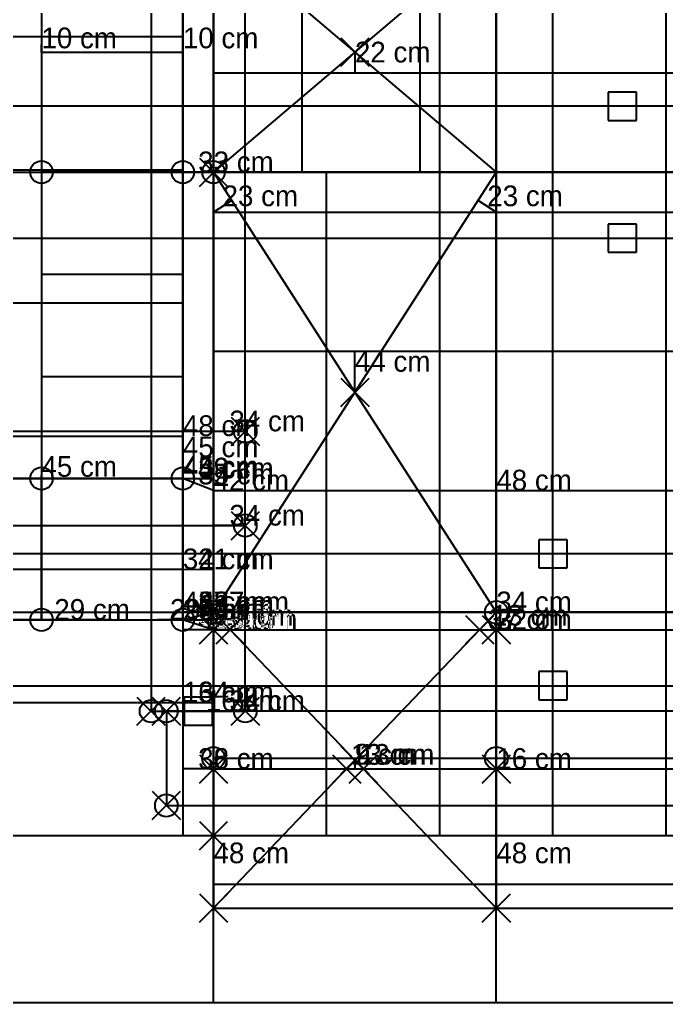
# Model space of a CAD drawing. Extents: x -6.3 to 19.6, y -1.9 to 18.7.
# Drawn here: x -2.06 to 4.8, y -1.77 to 8.66 of the extents above; entities that cross this region are included whole.
import ezdxf

# ---------------------------------------------------------------- set-up
doc = ezdxf.new("R2010")
doc.units = 0
for name, color, linetype in [('APOYOS', 5, 'CONTINUOUS'), ('AREAS', 251, 'CONTINUOUS'), ('CASI_UNIDAS', 6, 'CONTINUOUS'), ('EJES', 4, 'CONTINUOUS'), ('MECANISMO', 30, 'CONTINUOUS'), ('MODELO', 8, 'CONTINUOUS'), ('MUELLES', 2, 'CONTINUOUS'), ('PLANTAS', 3, 'CONTINUOUS'), ('SUELTOS', 1, 'CONTINUOUS')]:
    doc.layers.add(name, color=color, linetype=linetype)

msp = doc.modelspace()

# ---------------------------------------------------------------- linework, layer by layer
at = {"layer": 'APOYOS', "color": 5}
for p, q in [((4.4875, 7.89, -1), (4.1875, 7.89, -1)), ((4.1875, 7.89, -1), (4.1875, 7.59, -1)), ((4.4875, 7.59, -1), (4.4875, 7.89, -1)), ((4.1875, 7.59, -1), (4.4875, 7.59, -1)), ((4.4875, 6.49, -1), (4.1875, 6.49, -1)), ((4.1875, 6.49, -1), (4.1875, 6.19, -1)), ((4.4875, 6.19, -1), (4.4875, 6.49, -1)), ((4.1875, 6.19, -1), (4.4875, 6.19, -1)), ((3.75, 3.14, -1), (3.45, 3.14, -1)), ((3.45, 3.14, -1), (3.45, 2.84, -1)), ((3.75, 2.84, -1), (3.75, 3.14, -1)), ((3.45, 2.84, -1), (3.75, 2.84, -1)), ((3.75, 1.74, -1), (3.45, 1.74, -1)), ((3.45, 1.74, -1), (3.45, 1.44, -1)), ((3.75, 1.44, -1), (3.75, 1.74, -1)), ((-0.0125, 1.47, -1), (-0.3125, 1.47, -1)), ((-0.3125, 1.47, -1), (-0.3125, 1.17, -1)), ((-0.0125, 1.17, -1), (-0.0125, 1.47, -1)), ((3.45, 1.44, -1), (3.75, 1.44, -1)), ((-0.3125, 1.17, -1), (-0.0125, 1.17, -1))]:
    msp.add_line(p, q, dxfattribs=at)
at = {"layer": 'AREAS', "color": 251}
for p, q in [((-0.6625, 14.57, -1), (-0.6625, 1.32, -1)), ((0.3375, 1.32, -1), (0.3375, 14.57, -1)), ((-1.825, 9.59), (-1.825, 7.04, 0.1978)), ((-1.825, 9.59, 1.8897), (-1.825, 7.04, 2.0921)), ((-1.825, 9.59, 3.7897), (-1.825, 7.04, 3.9921)), ((-1.825, 9.59, 5.6897), (-1.825, 7.04, 5.8921)), ((-0.325, 7.04, 0.1978), (-0.325, 9.59)), ((-0.325, 7.04, 2.0921), (-0.325, 9.59, 1.8897)), ((-0.325, 7.04, 3.9921), (-0.325, 9.59, 3.7897)), ((-0.325, 7.04, 5.8921), (-0.325, 9.59, 5.6897)), ((0, 9.59, 6.9), (0, 7.04, 6.9)), ((2.19, 9.59, 3.45), (2.19, 7.04, 3.45)), ((3, 7.04, 6.9), (3, 9.59, 6.9)), ((3, 9.59, 6.9), (3, 7.04, 6.9)), ((13.975, 7.74, -1), (-5.3, 7.74, -1)), ((-0.325, 7.04, 0.1978), (-1.825, 7.04, 0.1978)), ((-1.825, 7.04, 0.1978), (-1.825, 3.79, 0.45)), ((-1.825, 7.04, 0.1978), (-0.325, 7.04, 0.1978)), ((-0.325, 7.04, 2.0921), (-1.825, 7.04, 2.0921)), ((-1.825, 7.04, 2.0921), (-1.825, 3.79, 2.35)), ((-1.825, 7.04, 2.0921), (-0.325, 7.04, 2.0921)), ((-0.325, 7.04, 3.9921), (-1.825, 7.04, 3.9921)), ((-1.825, 7.04, 3.9921), (-1.825, 3.79, 4.25)), ((-1.825, 7.04, 3.9921), (-0.325, 7.04, 3.9921)), ((-0.325, 7.04, 5.8921), (-1.825, 7.04, 5.8921)), ((-1.825, 7.04, 5.8921), (-1.825, 3.79, 6.15)), ((-1.825, 7.04, 5.8921), (-0.325, 7.04, 5.8921)), ((-0.325, 3.79, 0.45), (-0.325, 7.04, 0.1978)), ((-0.325, 3.79, 2.35), (-0.325, 7.04, 2.0921)), ((-0.325, 3.79, 4.25), (-0.325, 7.04, 3.9921)), ((-0.325, 3.79, 6.15), (-0.325, 7.04, 5.8921)), ((6, 7.04, 3.45), (0, 7.04, 3.45)), ((0, 7.04, 3.45), (0, 2.37, 3.45)), ((0, 7.04, 6.9), (3, 7.04, 6.9)), ((3, 7.04, 6.9), (0, 7.04, 6.9)), ((0, 7.04, 6.9), (0, 2.37, 6.9)), ((2.19, 7.04, 3.45), (6, 7.04, 3.45)), ((3, 2.37, 6.9), (3, 7.04, 6.9)), ((12, 7.04, 6.9), (3, 7.04, 6.9)), ((3, 7.04, 6.9), (3, 2.37, 6.9)), ((3, 7.04, 6.9), (12, 7.04, 6.9)), ((-5.3, 6.34, -1), (13.975, 6.34, -1)), ((0.3375, 4.29, -1), (-5.325, 4.29, -1)), ((0.3375, 3.29, -1), (0.3375, 4.29, -1)), ((-1.825, 3.79, 0.45), (-3.325, 3.79, 0.6)), ((-1.825, 3.79, 6.15), (-3.325, 3.79, 6.3)), ((-1.825, 3.79, 4.25), (-3.325, 3.79, 4.4)), ((-1.825, 3.79, 2.35), (-3.325, 3.79, 2.5)), ((-0.325, 3.79, 0.45), (-1.825, 3.79, 0.45)), ((-1.825, 3.79, 0.45), (-1.825, 2.29, 0.45)), ((-1.825, 3.79, 0.45), (-0.325, 3.79, 0.45)), ((-1.825, 2.29, 0.45), (-1.825, 3.79, 0.45)), ((-0.325, 3.79, 2.35), (-1.825, 3.79, 2.35)), ((-1.825, 3.79, 2.35), (-1.825, 2.29, 2.35)), ((-0.325, 3.79, 4.25), (-1.825, 3.79, 4.25)), ((-1.825, 3.79, 4.25), (-1.825, 2.29, 4.25)), ((-0.325, 3.79, 6.15), (-1.825, 3.79, 6.15)), ((-1.825, 3.79, 6.15), (-1.825, 2.29, 6.15)), ((-1.825, 2.29, 6.15), (-1.825, 3.79, 6.15)), ((-1.825, 2.29, 4.25), (-1.825, 3.79, 4.25)), ((-1.825, 2.29, 2.35), (-1.825, 3.79, 2.35)), ((-1.825, 3.79, 2.35), (-0.325, 3.79, 2.35)), ((-1.825, 3.79, 4.25), (-0.325, 3.79, 4.25)), ((-1.825, 3.79, 6.15), (-0.325, 3.79, 6.15)), ((-0.325, 2.29, 0.45), (-0.325, 3.79, 0.45)), ((-0.325, 2.29, 2.35), (-0.325, 3.79, 2.35)), ((-0.325, 2.29, 4.25), (-0.325, 3.79, 4.25)), ((-0.325, 2.29, 6.15), (-0.325, 3.79, 6.15)), ((-5.325, 3.29, -1), (0.3375, 3.29, -1)), ((12.5, 2.99, -1), (-5.3, 2.99, -1)), ((0, 2.37, 3.45), (6, 2.37, 3.45)), ((6, 2.37, 6.9), (0, 2.37, 6.9)), ((0, 2.37, 6.9), (0, 0, 6.9)), ((0, 2.37, 6.9), (3, 2.37, 6.9)), ((3, 2.37, 6.9), (12, 2.37, 6.9)), ((-3.325, 2.29, 0.6), (-1.825, 2.29, 0.45)), ((-3.325, 2.29, 6.3), (-1.825, 2.29, 6.15)), ((-3.325, 2.29, 4.4), (-1.825, 2.29, 4.25)), ((-3.325, 2.29, 2.5), (-1.825, 2.29, 2.35)), ((-1.825, 2.29, 0.45), (-0.325, 2.29, 0.45)), ((-1.825, 2.29, 2.35), (-0.325, 2.29, 2.35)), ((-1.825, 2.29, 4.25), (-0.325, 2.29, 4.25)), ((-1.825, 2.29, 6.15), (-0.325, 2.29, 6.15)), ((-5.3, 1.59, -1), (12.5, 1.59, -1)), ((-0.6625, 1.32, -1), (0.3375, 1.32, -1)), ((12.5, 1.32, -1), (-0.5, 1.32, -1)), ((-0.5, 1.32, -1), (-0.5, 0.32, -1)), ((-0.5, 0.32, -1), (12.5, 0.32, -1)), ((0, 0, 6.9), (6, 0, 6.9))]:
    msp.add_line(p, q, dxfattribs=at)
at = {"layer": 'CASI_UNIDAS', "color": 6}
for p, q in [((-0.325, 16.96, 12.8), (-0.325, 0, 12.8)), ((-0.325, 16.96, 12.8), (-0.325, 0, 12.8)), ((-0.325, 16.96, 12.8), (-0.325, 0, 12.8)), ((-0.325, 16.96, 12.8), (-0.325, 0, 12.8)), ((-0.325, 16.96, 12.8), (-0.325, 0, 12.8)), ((-0.325, 16.96, 12.8), (-0.325, 0, 12.8)), ((-0.325, 16.96, 12.8), (-0.325, 0, 12.8)), ((-0.325, 16.96, 12.8), (-0.325, 0, 12.8)), ((0, 16.96, 12.8), (0, 0, 12.7157)), ((0, 16.96, 12.8), (0, 0, 12.7157)), ((0, 16.96, 12.8), (0, 0, 12.7157)), ((0, 16.96, 12.8), (0, 0, 12.7157)), ((0, 16.96, 12.8), (0, 0, 12.7157)), ((0, 16.96, 12.8), (0, 0, 12.7157)), ((0, 16.96, 12.8), (0, 0, 12.7157)), ((0, 16.96, 12.8), (0, 0, 12.7157)), ((0, 16.96, 12.8), (0, 0, 12.7157)), ((3, 16.96, 12.8), (3, -0.77, 12.8)), ((3, 16.96, 12.8), (3, -0.77, 12.8)), ((3, 16.96, 12.8), (3, -0.77, 12.8)), ((3, 16.96, 12.8), (3, -0.77, 12.8)), ((3, 16.96, 12.8), (3, -0.77, 12.8)), ((-1.825, 8.4382, 1.9811), (-1.825, 7.04, 0.1978)), ((-1.825, 8.315, 1.9909), (-1.825, 8.3961, 1.9273)), ((-0.325, 8.4382, 1.9811), (-0.325, 7.04, 0.1978)), ((-0.325, 8.315, 1.9909), (-0.325, 8.3961, 1.9273)), ((1.5, 8.315, 11.8054), (1.5, 8.095, 11.83)), ((0, 8.095, 11.83), (3, 8.095, 11.83)), ((-0.325, 7.04, 0.1978), (0, 7.04, 0.1978)), ((-0.325, 7.04, 2.0921), (0, 7.04, 2.0921)), ((-0.325, 7.04, 3.9921), (0, 7.04, 3.9921)), ((-0.325, 7.04, 5.8921), (0, 7.04, 5.8921)), ((-0.325, 7.04, 10.86), (-0.325, 7.04, 11.9947)), ((0, 7.04, 11.9454), (-0.325, 7.04, 11.9454)), ((-0.325, 7.04, 10.86), (-0.325, 7.04, 11.9947)), ((0, 7.04, 11.9695), (-0.325, 7.04, 11.9695)), ((0, 7.04), (0, 7.04, 3.45)), ((0, 7.04), (0, 7.04, 3.45)), ((0, 7.04, 3.45), (0, 7.04, 6.9)), ((0, 7.04, 3.45), (0, 7.04, 6.9)), ((0, 2.37, 3.45), (0, 7.04, 3.45)), ((0, 2.37, 6.9), (0, 7.04, 6.9)), ((0, 2.37, 10.86), (0, 7.04, 10.86)), ((0, 2.37, -1), (0, 7.04, -1)), ((0, 2.37, -1), (0, 7.04, -1)), ((0, 2.37, -1), (0, 7.04, -1)), ((0, 7.04, 11.9695), (1.5, 4.705, 12.213)), ((3, 7.04, 11.9695), (1.5, 4.705, 12.213)), ((0, 6.6175, 11.9917), (0.1917, 6.7416, 12.0006)), ((3, 6.6175, 11.9917), (2.8083, 6.7416, 12.0006)), ((0, 5.14, 12.1533), (3, 5.14, 12.1533)), ((1.5, 4.705, 12.213), (1.5, 5.14, 12.1533)), ((-1.825, 4.8733, 0.3659), (-1.825, 3.79, 0.45)), ((-0.325, 4.8733, 0.3659), (-0.325, 3.79, 0.45)), ((0.3375, 4.29, -1), (0, 4.29, -1)), ((-0.325, 4.24, 12.315), (-0.325, 3.79, 12.315)), ((-0.325, 4.24, 12.315), (-0.325, 4.24, 12.8)), ((-1.825, 3.79), (-1.825, 3.8247, 0.4473)), ((-0.325, 3.79), (-0.325, 3.8247, 0.4473)), ((-0.325, 3.79, 11.9454), (-0.325, 3.79, 12.3665)), ((0, 3.6625, 12.315), (-0.325, 3.79, 12.315)), ((-0.325, 3.79, 11.9454), (-0.325, 3.79, 12.3665)), ((-0.325, 3.79, 3.45), (0, 3.79, 3.45)), ((-0.325, 3.79, 6.9), (0, 3.79, 6.9)), ((-0.325, 3.79, 10.86), (0, 3.79, 10.86)), ((-0.325, 3.79, -1), (0, 3.79, -1)), ((-0.325, 3.79, 12.3665), (0, 3.7882, 12.7346)), ((-0.325, 2.29, 0.45), (-0.325, 3.79, 0.45)), ((-0.325, 3.79, 12.3665), (-0.325, 3.79, 12.8)), ((-0.325, 2.29, 10.86), (-0.325, 3.79, 10.86)), ((-0.325, 2.29, -1), (-0.325, 3.79, -1)), ((0, 3.6625, 12.315), (0, 3.6604, 12.7339)), ((3, 3.6625, 12.315), (3, 3.6625, 12.8)), ((0.3375, 3.29, -1), (0, 3.29, -1)), ((-0.325, 2.8267, 12.4767), (0, 2.8254, 12.7298)), ((-0.325, 2.8267, 12.4767), (-0.325, 2.8267, 12.8)), ((-0.325, 2.29, 0.45), (0, 2.37, 0.45)), ((-0.325, 2.29, 2.35), (0, 2.37, 2.35)), ((-0.325, 2.29, 4.25), (0, 2.37, 4.25)), ((-0.325, 2.29, 6.15), (0, 2.37, 6.15)), ((-0.325, 2.29, 11.9454), (0, 2.37, 11.9454)), ((0, 2.37, 12.4564), (-0.325, 2.29, 12.4564)), ((-0.325, 2.37), (-0.325, 2.37, 0.45)), ((0, 2.37, 12.4564), (-0.325, 2.37, 12.8)), ((0, 2.37, 10.86), (-0.325, 2.37, 10.86)), ((0, 2.37, -1), (-0.325, 2.37, -1)), ((0, 2.37), (0, 2.37, 3.45)), ((0, 2.37), (0, 2.37, 3.45)), ((0, 2.37, 3.45), (0, 2.37, 6.9)), ((0, 2.37, 3.45), (0, 2.37, 6.9)), ((0, 2.37, 10.86), (0, 2.37, 12.4564)), ((0, 0, 6.9), (0, 2.37, 6.9)), ((0, 2.37, 12.4564), (0.1768, 2.185, 12.4767)), ((0, 2.37, 12.4564), (0, 2.3687, 12.7275)), ((0, 0.82, -1), (0, 2.37, -1)), ((0, 0.82, -1), (0, 2.37, -1)), ((0, 0.82, -1), (0, 2.37, -1)), ((3, 2.37, 12.4564), (2.8232, 2.185, 12.4767)), ((3, 2.37, 12.4564), (3, 2.37, 12.8)), ((-1.075, 2.29, 2.35), (-1.825, 2.29, 4.25)), ((-1.825, 2.29, 3.45), (-1.5518, 2.29, 3.5578)), ((-1.075, 2.29, 2.35), (-0.325, 2.29, 4.25)), ((-0.325, 2.29, 3.45), (-0.5982, 2.29, 3.5578)), ((-0.325, 2.29, 11.9454), (-0.325, 2.29, 12.5381)), ((-0.325, 2.29, 11.9454), (-0.325, 2.29, 12.5381)), ((0, 2.185, 12.4767), (-0.325, 2.29, 12.4767)), ((-0.325, 2.29, 6.9), (0, 2.29, 6.9)), ((-0.325, 2.29, 12.5381), (0, 2.2891, 12.7271)), ((-0.325, 2.29, 12.5381), (-0.325, 2.29, 12.8)), ((-0.325, 2.29, -1), (0, 2.29, -1)), ((0, 2.185, 12.4767), (0.0929, 2.2727, 12.4671)), ((3, 2.185, 12.4767), (2.9071, 2.2727, 12.4671)), ((0, 2.185, 12.4767), (-0.325, 2.185, 12.8)), ((0, 2.185, 12.4767), (0, 2.1838, 12.7266)), ((0.1768, 2.185, 12.4767), (0, 2.1838, 12.7266)), ((2.8232, 2.185, 12.4767), (3, 2.185, 12.8)), ((3, 2.185, 12.4767), (3, 2.185, 12.8)), ((-0.325, 1.4133, 12.6383), (0, 1.4129, 12.7228)), ((-0.325, 1.4133, 12.6383), (-0.325, 1.4133, 12.8)), ((-0.1625, 1.32, -1), (0, 1.32, -1)), ((0.3375, 1.32, -1), (0, 1.32, -1)), ((1.5, 0.8, 12.6282), (1.4116, 0.7075, 12.6383)), ((1.4116, 0.7075, 12.6383), (1.5046, 0.7952, 12.6287)), ((1.5884, 0.7075, 12.6383), (1.4954, 0.7952, 12.6287)), ((1.5, 0.8, 12.6282), (1.5, 0.7075, 12.6383)), ((1.5, 0.8, 12.6282), (1.5884, 0.7075, 12.6383)), ((0, 0.7075, 12.6383), (-0.325, 0.7075, 12.8)), ((0, 0.7075, 12.6383), (0, 0.7071, 12.7193)), ((1.4116, 0.7075, 12.6383), (1.5884, 0.7075, 12.6383)), ((3, 0.7075, 12.6383), (3, 0.7075, 12.8)), ((0, 0, 10.86), (0, -0.77, 12.8)), ((3, 0, 10.86), (3, -0.77, 12.8)), ((0, -0.5168, 10.86), (0, -0.0703, 11.0372)), ((3, -0.5168, 10.86), (3, -0.0703, 11.0372))]:
    msp.add_line(p, q, dxfattribs=at)
at = {"layer": 'EJES', "color": 4}
for p, q in [((0, -1.77, -1), (0, 17.96, -1)), ((3, -1.77, -1), (3, 17.96, -1)), ((-6.325, 7.04, -1), (14.975, 7.04, -1)), ((-6.325, 2.37, -1), (14.975, 2.37, -1)), ((-6.325, 0, -1), (14.975, 0, -1))]:
    msp.add_line(p, q, dxfattribs=at)
at = {"layer": 'MECANISMO', "color": 30}
for p, q in [((1.35, 8.165, 11.8054), (1.65, 8.465, 11.8054)), ((1.35, 8.465, 11.8054), (1.65, 8.165, 11.8054)), ((-0.15, 6.89, 11.9695), (0.15, 7.19, 11.9695)), ((-0.15, 7.19, 11.9695), (0.15, 6.89, 11.9695)), ((1.35, 4.555, 12.213), (1.65, 4.855, 12.213)), ((1.35, 4.855, 12.213), (1.65, 4.555, 12.213)), ((0.1875, 4.14, -1), (0.4875, 4.44, -1)), ((0.1875, 4.44, -1), (0.4875, 4.14, -1)), ((0.1875, 3.14, -1), (0.4875, 3.44, -1)), ((0.1875, 3.44, -1), (0.4875, 3.14, -1)), ((-0.15, 2.035, 12.4767), (0.15, 2.335, 12.4767)), ((-0.15, 2.335, 12.4767), (0.15, 2.035, 12.4767)), ((0.0268, 2.035, 12.4767), (0.3268, 2.335, 12.4767)), ((0.0268, 2.335, 12.4767), (0.3268, 2.035, 12.4767)), ((2.6732, 2.035, 12.4767), (2.9732, 2.335, 12.4767)), ((2.6732, 2.335, 12.4767), (2.9732, 2.035, 12.4767)), ((2.85, 2.035, 12.4767), (3.15, 2.335, 12.4767)), ((2.85, 2.335, 12.4767), (3.15, 2.035, 12.4767)), ((-0.8125, 1.17, -1), (-0.5125, 1.47, -1)), ((-0.8125, 1.47, -1), (-0.5125, 1.17, -1)), ((-0.65, 1.17, -1), (-0.35, 1.47, -1)), ((-0.65, 1.47, -1), (-0.35, 1.17, -1)), ((0.1875, 1.17, -1), (0.4875, 1.47, -1)), ((0.1875, 1.47, -1), (0.4875, 1.17, -1)), ((1.35, 0.65, 12.6282), (1.65, 0.95, 12.6282)), ((1.35, 0.95, 12.6282), (1.65, 0.65, 12.6282)), ((-0.15, 0.5575, 12.6383), (0.15, 0.8575, 12.6383)), ((-0.15, 0.8575, 12.6383), (0.15, 0.5575, 12.6383)), ((1.2616, 0.5575, 12.6383), (1.5616, 0.8575, 12.6383)), ((1.2616, 0.8575, 12.6383), (1.5616, 0.5575, 12.6383)), ((1.4384, 0.5575, 12.6383), (1.7384, 0.8575, 12.6383)), ((1.4384, 0.8575, 12.6383), (1.7384, 0.5575, 12.6383)), ((2.85, 0.5575, 12.6383), (3.15, 0.8575, 12.6383)), ((2.85, 0.8575, 12.6383), (3.15, 0.5575, 12.6383)), ((-0.65, 0.17, -1), (-0.35, 0.47, -1)), ((-0.65, 0.47, -1), (-0.35, 0.17, -1)), ((-0.15, -0.15, 12.7157), (0.15, 0.15, 12.7157)), ((-0.15, 0.15, 12.7157), (0.15, -0.15, 12.7157)), ((-0.15, -0.92, 12.8), (0.15, -0.62, 12.8)), ((-0.15, -0.62, 12.8), (0.15, -0.92, 12.8)), ((2.85, -0.92, 12.8), (3.15, -0.62, 12.8)), ((2.85, -0.62, 12.8), (3.15, -0.92, 12.8))]:
    msp.add_line(p, q, dxfattribs=at)
at = {"layer": 'MODELO', "color": 8}
for p, q in [((0, 16.96, 12.8), (0, 0, 12.7157)), ((3, 16.96, 12.8), (3, -0.77, 12.8)), ((-1.825, 9.59, 3.45), (-1.825, 8.4382, 1.9811)), ((-1.825, 9.59, 5.6897), (-1.825, 8.315, 5.7909)), ((-1.825, 9.59, 3.7897), (-1.825, 8.315, 3.8909)), ((-1.825, 9.59, 1.8897), (-1.825, 8.4382, 1.9811)), ((-0.325, 9.59, 3.45), (-0.325, 8.4382, 1.9811)), ((-0.325, 9.59, 1.8897), (-0.325, 8.4382, 1.9811)), ((-0.325, 9.59, 3.7897), (-0.325, 8.315, 3.8909)), ((-0.325, 9.59, 5.6897), (-0.325, 8.315, 5.7909)), ((-0.325, 7.04, 10.86), (-0.325, 9.59, 10.86)), ((-0.325, 7.04, -1), (-0.325, 9.59, -1)), ((0, 7.04, 3.45), (0, 9.59, 3.45)), ((0, 7.04, 6.9), (0, 9.59, 6.9)), ((0, 7.04, 10.86), (0, 9.59, 10.86)), ((0, 7.04, -1), (0, 9.59, -1)), ((0, 9.59, 11.6413), (1.5, 8.315, 11.8054)), ((0.94, 7.04, 6.9), (0.94, 9.59, 6.9)), ((3, 9.59, 11.6413), (1.5, 8.315, 11.8054)), ((2.4, 7.04, 3.45), (2.4, 9.59, 3.45)), ((2.4, 7.04, 6.9), (2.4, 9.59, 6.9)), ((3, 7.04, 10.86), (3, 9.59, 10.86)), ((3, 7.04, 6.9), (3, 9.59, 6.9)), ((3.6, 7.04, 3.45), (3.6, 9.59, 3.45)), ((3.6, 7.04, 6.9), (3.6, 9.59, 6.9)), ((4.8, 7.04, 3.45), (4.8, 9.59, 3.45)), ((4.8, 7.04, 6.9), (4.8, 9.59, 6.9)), ((-1.825, 8.4382, 1.9811), (-1.825, 7.04, 0.1978)), ((-1.825, 8.4382, 1.9811), (-1.825, 8.315, 1.9909)), ((-0.325, 8.4382, 1.9811), (-0.325, 7.04, 0.1978)), ((-0.325, 8.4382, 1.9811), (-0.325, 8.315, 1.9909)), ((-1.825, 8.315, 3.8909), (-0.325, 8.315, 3.8909)), ((-1.825, 8.315, 1.9909), (-0.325, 8.315, 1.9909)), ((-1.825, 8.315, 5.7909), (-0.325, 8.315, 5.7909)), ((-1.825, 8.315, 5.7909), (-1.825, 7.04, 5.8921)), ((-1.825, 8.315, 3.8909), (-1.825, 7.04, 3.9921)), ((-1.825, 8.315, 1.9909), (-1.825, 7.04, 2.0921)), ((-0.325, 8.315, 1.9909), (-0.325, 7.04, 2.0921)), ((-0.325, 8.315, 3.8909), (-0.325, 7.04, 3.9921)), ((-0.325, 8.315, 5.7909), (-0.325, 7.04, 5.8921)), ((1.5, 8.315, 11.8054), (0, 7.04, 11.9695)), ((1.5, 8.315, 11.8054), (3, 7.04, 11.9695)), ((-3.325, 7.04, -1), (-1.825, 7.04, -1)), ((-1.825, 7.04, -1), (-1.825, 7.04)), ((-1.825, 7.04), (-1.825, 7.04, 0.1978)), ((-1.825, 7.04, 0.1978), (-1.825, 7.04, 2.0921)), ((-1.825, 7.04, 2.0921), (-1.825, 7.04, 3.45)), ((-1.825, 7.04, 3.45), (-1.825, 7.04, 3.9921)), ((-1.825, 7.04, 3.9921), (-1.825, 7.04, 5.8921)), ((-1.825, 7.04, 0.1978), (-0.325, 7.04, 0.1978)), ((-1.825, 7.04, 2.0921), (-0.325, 7.04, 2.0921)), ((-1.825, 7.04, 3.9921), (-0.325, 7.04, 3.9921)), ((-1.825, 7.04, 5.8921), (-0.325, 7.04, 5.8921)), ((-1.825, 7.04, 0.1978), (-1.825, 5.9567, 0.2819)), ((-1.825, 7.04, 5.8921), (-1.825, 5.9567, 5.978)), ((-1.825, 7.04, 3.9921), (-1.825, 5.9567, 4.078)), ((-1.825, 7.04, 2.0921), (-1.825, 5.9567, 2.178)), ((-1.825, 7.04, -1), (-0.325, 7.04, -1)), ((-0.325, 7.04, -1), (-0.325, 7.04)), ((-0.325, 7.04), (-0.325, 7.04, 0.1978)), ((-0.325, 7.04, 0.1978), (-0.325, 7.04, 2.0921)), ((-0.325, 7.04, 2.0921), (-0.325, 7.04, 3.45)), ((-0.325, 7.04, 3.45), (-0.325, 7.04, 3.9921)), ((-0.325, 7.04, 3.9921), (-0.325, 7.04, 5.8921)), ((-0.325, 7.04, 5.8921), (-0.325, 7.04, 6.9)), ((-0.325, 7.04, 6.9), (-0.325, 7.04, 10.86)), ((-0.325, 7.04, 10.86), (-0.325, 7.04, 11.9947)), ((-0.325, 7.04, 0.1978), (-0.325, 5.9567, 0.2819)), ((-0.325, 7.04, 2.0921), (-0.325, 5.9567, 2.178)), ((-0.325, 7.04, 3.9921), (-0.325, 5.9567, 4.078)), ((-0.325, 7.04, 5.8921), (-0.325, 5.9567, 5.978)), ((-0.325, 3.79, 10.86), (-0.325, 7.04, 10.86)), ((-0.325, 3.79, -1), (-0.325, 7.04, -1)), ((-0.325, 7.04, -1), (0, 7.04, -1)), ((0, 7.04, -1), (0, 7.04)), ((0, 7.04), (0, 7.04, 3.45)), ((0, 7.04, 3.45), (0, 7.04, 6.9)), ((0, 7.04, 6.9), (0, 7.04, 10.86)), ((0, 7.04, 10.86), (0, 7.04, 11.9454)), ((0, 2.37, 3.45), (0, 7.04, 3.45)), ((0, 2.37, 6.9), (0, 7.04, 6.9)), ((0, 2.37, 10.86), (0, 7.04, 10.86)), ((0, 2.37, -1), (0, 7.04, -1)), ((0, 7.04, 3.45), (1.2, 7.04, 3.45)), ((0, 7.04, 6.9), (0.94, 7.04, 6.9)), ((0, 7.04, 10.86), (3, 7.04, 10.86)), ((0, 7.04, 11.9695), (1.5, 4.705, 12.213)), ((0, 7.04, -1), (6, 7.04, -1)), ((0.94, 7.04, 6.9), (1.2, 7.04, 6.9)), ((1.2, 7.04, 3.45), (2.19, 7.04, 3.45)), ((1.2, 7.04, 6.9), (2.4, 7.04, 6.9)), ((1.2, 2.37, 3.45), (1.2, 7.04, 3.45)), ((1.2, 2.37, 6.9), (1.2, 7.04, 6.9)), ((3, 7.04, 11.9695), (1.5, 4.705, 12.213)), ((2.19, 7.04, 3.45), (2.4, 7.04, 3.45)), ((2.4, 7.04, 3.45), (3.6, 7.04, 3.45)), ((2.4, 7.04, 6.9), (3, 7.04, 6.9)), ((2.4, 2.37, 3.45), (2.4, 7.04, 3.45)), ((2.4, 2.37, 6.9), (2.4, 7.04, 6.9)), ((3, 7.04, 6.9), (3, 7.04, 10.86)), ((3, 7.04, 10.86), (3, 7.04, 11.9695)), ((3, 7.04, 6.9), (3.6, 7.04, 6.9)), ((3, 7.04, 10.86), (6, 7.04, 10.86)), ((3, 2.37, 10.86), (3, 7.04, 10.86)), ((3.6, 7.04, 3.45), (4.8, 7.04, 3.45)), ((3.6, 7.04, 6.9), (4.8, 7.04, 6.9)), ((3.6, 2.37, 3.45), (3.6, 7.04, 3.45)), ((3.6, 2.37, 6.9), (3.6, 7.04, 6.9)), ((4.8, 7.04, 3.45), (6, 7.04, 3.45)), ((4.8, 7.04, 6.9), (6, 7.04, 6.9)), ((4.8, 2.37, 3.45), (4.8, 7.04, 3.45)), ((4.8, 2.37, 6.9), (4.8, 7.04, 6.9)), ((-1.825, 5.9567, 0.2819), (-0.325, 5.9567, 0.2819)), ((-1.825, 5.9567, 4.078), (-0.325, 5.9567, 4.078)), ((-1.825, 5.9567, 2.178), (-0.325, 5.9567, 2.178)), ((-1.825, 5.9567, 5.978), (-0.325, 5.9567, 5.978)), ((-1.825, 5.9567, 0.2819), (-1.825, 4.8733, 0.3659)), ((-1.825, 5.9567, 5.978), (-1.825, 4.8733, 6.064)), ((-1.825, 5.9567, 4.078), (-1.825, 4.8733, 4.164)), ((-1.825, 5.9567, 2.178), (-1.825, 4.8733, 2.264)), ((-0.325, 5.9567, 0.2819), (-0.325, 4.8733, 0.3659)), ((-0.325, 5.9567, 2.178), (-0.325, 4.8733, 2.264)), ((-0.325, 5.9567, 4.078), (-0.325, 4.8733, 4.164)), ((-0.325, 5.9567, 5.978), (-0.325, 4.8733, 6.064)), ((-1.825, 4.8733, 0.3659), (-0.325, 4.8733, 0.3659)), ((-1.825, 4.8733, 4.164), (-0.325, 4.8733, 4.164)), ((-1.825, 4.8733, 2.264), (-0.325, 4.8733, 2.264)), ((-1.825, 4.8733, 6.064), (-0.325, 4.8733, 6.064)), ((-1.825, 4.8733, 0.3659), (-1.825, 3.79, 0.45)), ((-1.825, 4.8733, 6.064), (-1.825, 3.79, 6.15)), ((-1.825, 4.8733, 4.164), (-1.825, 3.79, 4.25)), ((-1.825, 4.8733, 2.264), (-1.825, 3.79, 2.35)), ((-0.325, 4.8733, 0.3659), (-0.325, 3.79, 0.45)), ((-0.325, 4.8733, 2.264), (-0.325, 3.79, 2.35)), ((-0.325, 4.8733, 4.164), (-0.325, 3.79, 4.25)), ((-0.325, 4.8733, 6.064), (-0.325, 3.79, 6.15)), ((1.5, 4.705, 12.213), (0, 2.37, 12.4564)), ((1.5, 4.705, 12.213), (3, 2.37, 12.4564)), ((-1.825, 3.79, 0.45), (-3.325, 3.79, 0.6)), ((-1.825, 3.79, 6.15), (-3.325, 3.79, 6.3)), ((-1.825, 3.79, 4.25), (-3.325, 3.79, 4.4)), ((-1.825, 3.79, 2.35), (-3.325, 3.79, 2.5)), ((-3.325, 3.79, -1), (-1.825, 3.79, -1)), ((-1.825, 3.79, -1), (-1.825, 3.79)), ((-1.825, 3.79), (-1.825, 3.79, 0.45)), ((-1.825, 3.79, 0.45), (-1.825, 3.79, 2.35)), ((-1.825, 3.79, 2.35), (-1.825, 3.79, 3.45)), ((-1.825, 3.79, 3.45), (-1.825, 3.79, 4.25)), ((-1.825, 3.79, 4.25), (-1.825, 3.79, 6.15)), ((-1.825, 2.29, 0.45), (-1.825, 3.79, 0.45)), ((-1.825, 3.79, 0.45), (-0.325, 3.79, 0.45)), ((-1.825, 2.29, 6.15), (-1.825, 3.79, 6.15)), ((-1.825, 2.29, 4.25), (-1.825, 3.79, 4.25)), ((-1.825, 2.29, 2.35), (-1.825, 3.79, 2.35)), ((-1.825, 3.79, 6.15), (-0.325, 3.79, 6.15)), ((-1.825, 3.79, 4.25), (-0.325, 3.79, 4.25)), ((-1.825, 3.79, 2.35), (-0.325, 3.79, 2.35)), ((-1.825, 3.79, -1), (-0.325, 3.79, -1)), ((-0.325, 3.79, -1), (-0.325, 3.79)), ((-0.325, 3.79), (-0.325, 3.79, 0.45)), ((-0.325, 3.79, 0.45), (-0.325, 3.79, 2.35)), ((-0.325, 3.79, 2.35), (-0.325, 3.79, 3.45)), ((-0.325, 3.79, 3.45), (-0.325, 3.79, 4.25)), ((-0.325, 3.79, 4.25), (-0.325, 3.79, 6.15)), ((-0.325, 3.79, 6.15), (-0.325, 3.79, 6.9)), ((-0.325, 3.79, 6.9), (-0.325, 3.79, 10.86)), ((-0.325, 3.79, 10.86), (-0.325, 3.79, 11.9454)), ((-0.325, 3.79, 11.9454), (-0.325, 3.79, 12.3665)), ((-0.325, 2.29, 0.45), (-0.325, 3.79, 0.45)), ((-0.325, 2.29, 2.35), (-0.325, 3.79, 2.35)), ((-0.325, 2.29, 4.25), (-0.325, 3.79, 4.25)), ((-0.325, 2.29, 6.15), (-0.325, 3.79, 6.15)), ((-0.325, 2.29, 10.86), (-0.325, 3.79, 10.86)), ((-0.325, 2.29, -1), (-0.325, 3.79, -1)), ((-0.325, 2.29), (-0.325, 2.37)), ((0, 2.37, -1), (0, 2.37)), ((0, 2.37), (0, 2.37, 3.45)), ((0, 2.37, 3.45), (0, 2.37, 6.9)), ((0, 2.37, 6.9), (0, 2.37, 10.86)), ((0, 2.37, 10.86), (0, 2.37, 12.4564)), ((0, 0, 6.9), (0, 2.37, 6.9)), ((0, 2.37, 3.45), (1.2, 2.37, 3.45)), ((0, 2.37, 6.9), (1.2, 2.37, 6.9)), ((0, 2.37, -1), (3, 2.37, -1)), ((0, 2.37, 10.86), (3, 2.37, 10.86)), ((0, 2.37, 12.4564), (0.1768, 2.185, 12.4767)), ((0, 0.82, -1), (0, 2.37, -1)), ((1.2, 2.37, 3.45), (2.4, 2.37, 3.45)), ((1.2, 2.37, 6.9), (2.4, 2.37, 6.9)), ((1.2, 0, 6.9), (1.2, 2.37, 6.9)), ((2.4, 2.37, 3.45), (3.6, 2.37, 3.45)), ((2.4, 2.37, 6.9), (3, 2.37, 6.9)), ((2.4, 0, 6.9), (2.4, 2.37, 6.9)), ((3, 2.37, 12.4564), (2.8232, 2.185, 12.4767)), ((3, 2.37, 6.9), (3, 2.37, 10.86)), ((3, 2.37, 10.86), (3, 2.37, 12.4564)), ((3, 2.37, 6.9), (3.6, 2.37, 6.9)), ((3, 2.37, -1), (6, 2.37, -1)), ((3, 2.37, 10.86), (6, 2.37, 10.86)), ((3, 0, 6.9), (3, 2.37, 6.9)), ((3, 0.82, -1), (3, 2.37, -1)), ((3.6, 2.37, 3.45), (4.8, 2.37, 3.45)), ((3.6, 2.37, 6.9), (4.8, 2.37, 6.9)), ((3.6, 0, 6.9), (3.6, 2.37, 6.9)), ((4.8, 2.37, 3.45), (6, 2.37, 3.45)), ((4.8, 2.37, 6.9), (6, 2.37, 6.9)), ((4.8, 0, 6.9), (4.8, 2.37, 6.9)), ((-4.825, 2.29, 10.86), (-0.325, 2.29, 10.86)), ((-1.825, 2.29, 0.45), (-3.325, 2.29, 0.6)), ((-1.825, 2.29, 6.15), (-3.325, 2.29, 6.3)), ((-1.825, 2.29, 4.25), (-3.325, 2.29, 4.4)), ((-1.825, 2.29, 2.35), (-3.325, 2.29, 2.5)), ((-3.325, 2.29, -1), (-1.825, 2.29, -1)), ((-1.825, 2.29, -1), (-1.825, 2.29)), ((-1.825, 2.29), (-1.825, 2.29, 0.45)), ((-1.825, 2.29, 0.45), (-1.825, 2.29, 2.35)), ((-1.825, 2.29, 2.35), (-1.825, 2.29, 3.45)), ((-1.825, 2.29, 3.45), (-1.825, 2.29, 4.25)), ((-1.825, 2.29, 4.25), (-1.825, 2.29, 6.15)), ((-1.825, 2.29, 0.45), (-0.325, 2.29, 0.45)), ((-1.825, 2.29, 6.15), (-0.325, 2.29, 6.15)), ((-1.825, 2.29, 4.25), (-0.325, 2.29, 4.25)), ((-1.825, 2.29, 2.35), (-1.075, 2.29, 2.35)), ((-1.825, 2.29, -1), (-0.325, 2.29, -1)), ((-1.075, 2.29, 2.35), (-1.825, 2.29, 4.25)), ((-1.075, 2.29, 2.35), (-0.325, 2.29, 2.35)), ((-1.075, 2.29, 2.35), (-0.325, 2.29, 4.25)), ((-0.325, 2.29, -1), (-0.325, 2.29)), ((-0.325, 2.29), (-0.325, 2.29, 0.45)), ((-0.325, 2.29, 0.45), (-0.325, 2.29, 2.35)), ((-0.325, 2.29, 2.35), (-0.325, 2.29, 3.45)), ((-0.325, 2.29, 3.45), (-0.325, 2.29, 4.25)), ((-0.325, 2.29, 4.25), (-0.325, 2.29, 6.15)), ((-0.325, 2.29, 6.15), (-0.325, 2.29, 6.9)), ((-0.325, 2.29, 6.9), (-0.325, 2.29, 10.86)), ((-0.325, 2.29, 10.86), (-0.325, 2.29, 11.9454)), ((-0.325, 2.29, 11.9454), (-0.325, 2.29, 12.5381)), ((0, 2.185, 12.4767), (0.1768, 2.185, 12.4767)), ((0.1768, 2.185, 12.4767), (2.8232, 2.185, 12.4767)), ((0.1768, 2.185, 12.4767), (1.5, 0.8, 12.6282)), ((2.8232, 2.185, 12.4767), (1.5, 0.8, 12.6282)), ((2.8232, 2.185, 12.4767), (3, 2.185, 12.4767)), ((3, 2.185, 12.4767), (6, 2.185, 12.4767)), ((0, 0.82, -1), (0, 0.82)), ((0, 0.82), (0, 0.82, 0.8)), ((0, 0.82, -1), (3, 0.82, -1)), ((0, 0.82, 0.8), (0, 0, 6.9)), ((1.5, 0.8, 12.6282), (1.4116, 0.7075, 12.6383)), ((1.5, 0.8, 12.6282), (1.5884, 0.7075, 12.6383)), ((3, 0.82, -1), (3, 0.82)), ((3, 0.82), (3, 0.82, 0.8)), ((3, 0.82, -1), (6, 0.82, -1)), ((3, 0.82, 0.8), (3, 0, 6.9)), ((0, 0.7075, 12.6383), (1.4116, 0.7075, 12.6383)), ((1.4116, 0.7075, 12.6383), (0, -0.77, 12.8)), ((1.4116, 0.7075, 12.6383), (1.5884, 0.7075, 12.6383)), ((1.5884, 0.7075, 12.6383), (3, 0.7075, 12.6383)), ((1.5884, 0.7075, 12.6383), (3, -0.77, 12.8)), ((3, 0.7075, 12.6383), (6, 0.7075, 12.6383)), ((0, 0, 6.9), (1.2, 0, 6.9)), ((0, 0, 12.7157), (0, -0.77, 12.8)), ((0, 0, 6.9), (0, 0, 10.86)), ((0, 0, 10.86), (0, -0.77, 12.8)), ((1.2, 0, 6.9), (2.4, 0, 6.9)), ((2.4, 0, 6.9), (3, 0, 6.9)), ((3, 0, 6.9), (3.6, 0, 6.9)), ((3, 0, 6.9), (3, 0, 10.86)), ((3, 0, 10.86), (3, -0.77, 12.8)), ((3.6, 0, 6.9), (4.8, 0, 6.9)), ((4.8, 0, 6.9), (6, 0, 6.9)), ((0, -0.77, 12.8), (3, -0.77, 12.8)), ((3, -0.77, 12.8), (6, -0.77, 12.8))]:
    msp.add_line(p, q, dxfattribs=at)
at = {"layer": 'MUELLES', "color": 2}
for centre in [(-1.825, 7.04, -1), (-0.325, 7.04, -1), (0, 7.04, -1), (0.3375, 4.29, -1), (-1.825, 3.79, -1), (-0.325, 3.79, -1), (0.3375, 3.29, -1), (-1.825, 2.29, -1), (-0.325, 2.29, -1), (0, 2.37, -1), (3, 2.37, -1), (-0.6625, 1.32, -1), (-0.5, 1.32, -1), (0.3375, 1.32, -1), (0, 0.82, -1), (3, 0.82, -1), (-0.5, 0.32, -1)]:
    msp.add_circle(centre, 0.12, dxfattribs=at)
at = {"layer": 'PLANTAS', "color": 3}
for p, q in [((-6.325, -1.77, -1), (14.975, -1.77, -1)), ((-6.325, -1.77), (14.975, -1.77)), ((-6.325, -1.77, 3.45), (14.975, -1.77, 3.45)), ((-6.325, -1.77, 6.9), (14.975, -1.77, 6.9)), ((-6.325, -1.77, 10.86), (14.975, -1.77, 10.86)), ((-6.325, -1.77, 12.8), (14.975, -1.77, 12.8))]:
    msp.add_line(p, q, dxfattribs=at)
at = {"layer": 'SUELTOS', "color": 1}
for p, q in [((-0.325, 16.96, 12.8), (-0.325, 0, 12.8)), ((-4.825, 8.48, 11.83), (-0.325, 8.48, 11.83)), ((-1.825, 8.315, 0.0989), (-0.325, 8.315, 0.0989)), ((0, 8.095, 11.83), (3, 8.095, 11.83)), ((3, 8.095, 11.83), (6, 8.095, 11.83)), ((-4.825, 7.0667, 11.9917), (-0.325, 7.0667, 11.9917)), ((0, 6.6175, 11.9917), (3, 6.6175, 11.9917)), ((3, 6.6175, 11.9917), (6, 6.6175, 11.9917)), ((-4.825, 5.6533, 12.1533), (-0.325, 5.6533, 12.1533)), ((0, 5.14, 12.1533), (3, 5.14, 12.1533)), ((3, 5.14, 12.1533), (6, 5.14, 12.1533)), ((-4.825, 4.24, 12.315), (-0.325, 4.24, 12.315)), ((0, 3.6625, 12.315), (3, 3.6625, 12.315)), ((3, 3.6625, 12.315), (6, 3.6625, 12.315)), ((-4.825, 2.8267, 12.4767), (-0.325, 2.8267, 12.4767)), ((-4.825, 1.4133, 12.6383), (-0.325, 1.4133, 12.6383)), ((-4.825, 0, 12.8), (-0.325, 0, 12.8)), ((0, -0.5168, 10.86), (3, -0.5168, 10.86)), ((3, -0.5168, 10.86), (6, -0.5168, 10.86))]:
    msp.add_line(p, q, dxfattribs=at)

# ---------------------------------------------------------------- texts
at = {"layer": 'CASI_UNIDAS', "color": 6}
for s, p in [('10 cm', (-1.825, 8.3555, 1.9591)), ('10 cm', (-0.325, 8.3555, 1.9591)), ('22 cm', (1.5, 8.205, 11.8177)), ('33 cm', (-0.1625, 7.04, 0.1978)), ('33 cm', (-0.1625, 7.04, 2.0921)), ('33 cm', (-0.1625, 7.04, 3.9921)), ('33 cm', (-0.1625, 7.04, 5.8921)), ('33 cm', (-0.1625, 7.04, 11.9454)), ('33 cm', (-0.1625, 7.04, 11.9695)), ('23 cm', (0.0959, 6.6795, 11.9961)), ('23 cm', (2.9041, 6.6795, 11.9961)), ('44 cm', (1.5, 4.9225, 12.1832)), ('34 cm', (0.1688, 4.29, -1)), ('48 cm', (-0.325, 4.24, 12.5575)), ('45 cm', (-0.325, 4.015, 12.315)), ('45 cm', (-1.825, 3.8074, 0.2237)), ('45 cm', (-0.325, 3.8074, 0.2237)), ('43 cm', (-0.325, 3.79, 12.5832)), ('49 cm', (-0.1625, 3.7891, 12.5505)), ('33 cm', (-0.1625, 3.79, 3.45)), ('33 cm', (-0.1625, 3.79, 6.9)), ('33 cm', (-0.1625, 3.79, 10.86)), ('33 cm', (-0.1625, 3.79, -1)), ('35 cm', (-0.1625, 3.7263, 12.315)), ('42 cm', (0, 3.6615, 12.5245)), ('48 cm', (3, 3.6625, 12.5575)), ('34 cm', (0.1688, 3.29, -1)), ('32 cm', (-0.325, 2.8267, 12.6383)), ('41 cm', (-0.1625, 2.826, 12.6032)), ('29 cm', (-1.6884, 2.29, 3.5039)), ('29 cm', (-0.4616, 2.29, 3.5039)), ('45 cm', (-0.325, 2.37, 0.225)), ('26 cm', (-0.325, 2.29, 12.669)), ('47 cm', (-0.1625, 2.37, 12.6282)), ('33 cm', (-0.1625, 2.37, 10.86)), ('33 cm', (-0.1625, 2.37, -1)), ('33 cm', (-0.1625, 2.33, 0.45)), ('33 cm', (-0.1625, 2.33, 2.35)), ('33 cm', (-0.1625, 2.33, 4.25)), ('33 cm', (-0.1625, 2.33, 6.15)), ('33 cm', (-0.1625, 2.33, 11.9454)), ('33 cm', (-0.1625, 2.33, 12.4564)), ('33 cm', (-0.1625, 2.29, 6.9)), ('33 cm', (-0.1625, 2.29, -1)), ('38 cm', (-0.1625, 2.2895, 12.6326)), ('27 cm', (0, 2.3693, 12.592)), ('34 cm', (3, 2.37, 12.6282)), ('46 cm', (-0.1625, 2.185, 12.6383)), ('34 cm', (-0.1625, 2.2375, 12.4767)), ('25 cm', (0, 2.1844, 12.6016)), ('13 cm', (0.0465, 2.2289, 12.4719)), ('31 cm', (0.0884, 2.1844, 12.6016)), ('37 cm', (2.9116, 2.185, 12.6383)), ('13 cm', (2.9535, 2.2289, 12.4719)), ('32 cm', (3, 2.185, 12.6383)), ('16 cm', (-0.325, 1.4133, 12.7192)), ('34 cm', (-0.1625, 1.4131, 12.6805)), ('16 cm', (-0.0813, 1.32, -1)), ('34 cm', (0.1688, 1.32, -1)), ('13 cm', (1.4581, 0.7514, 12.6335)), ('9 cm', (1.5, 0.7537, 12.6333)), ('13 cm', (1.5419, 0.7514, 12.6335)), ('36 cm', (-0.1625, 0.7075, 12.7192)), ('8 cm', (0, 0.7073, 12.6788)), ('16 cm', (3, 0.7075, 12.7192)), ('48 cm', (0, -0.2936, 10.9486)), ('48 cm', (3, -0.2936, 10.9486))]:
    msp.add_text(s, height=0.22, dxfattribs=at).set_placement(p)

doc.saveas('drawing.dxf')
